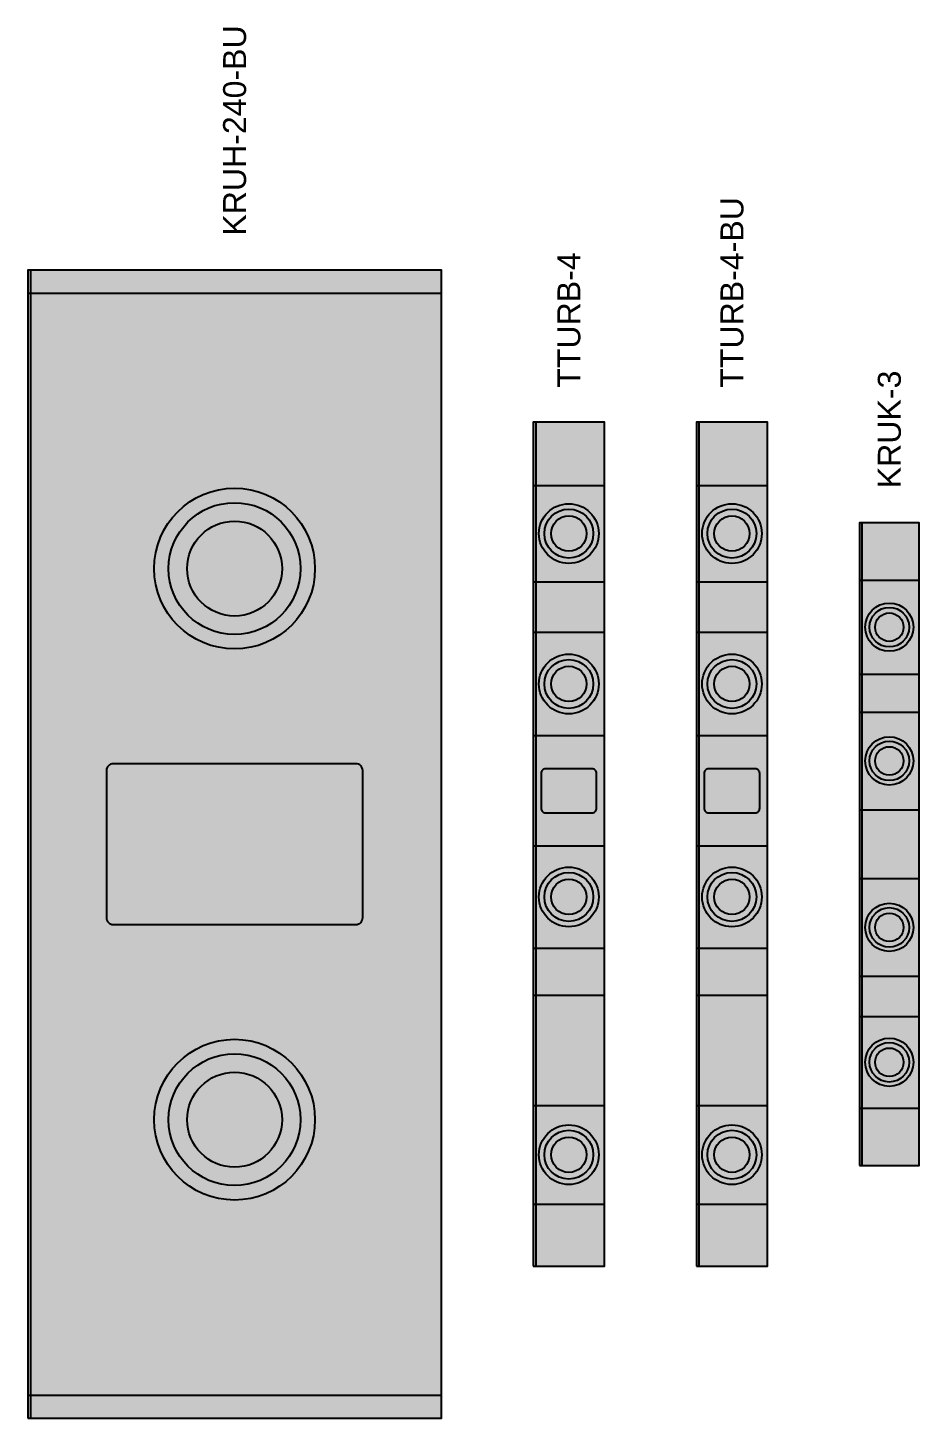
# Model space of a CAD drawing. Header units: millimetres. Extents: x 0 to 1337, y -50 to 71.
# Drawn here: x 1009.2 to 1086.8, y -50 to 71.1 of the extents above; entities that cross this region are included whole.
import ezdxf
from ezdxf.enums import TextEntityAlignment as Align

# ---------------------------------------------------------------- set-up
doc = ezdxf.new("R2010")
doc.units = ezdxf.units.MM
doc.styles.add('TUR_Arial', font='arial.ttf')

# ---------------------------------------------------------------- blocks, each defined once
blk = doc.blocks.new('KRUH-240-BU')
at = {"true_color": 0x1b4c7a}
for points in [[(0, 48), (36, 48), (36, 50), (0, 50)], [(0, -50), (36, -50), (36, -48), (0, -48)]]:
    blk.add_hatch(color=156, dxfattribs=at).paths.add_polyline_path(points)
at = {"true_color": 0x2870b4}
blk.add_hatch(color=155, dxfattribs=at).paths.add_polyline_path([(0, -48), (36, -48), (36, 48), (0, 48)])
at = {"true_color": 0x102f4b}
h = blk.add_hatch(color=158, dxfattribs=at)
edge = h.paths.add_edge_path()
edge.add_arc((18, 24), 7, 0, 360)
at = {"true_color": 0xc4c6ca}
h = blk.add_hatch(color=9, dxfattribs=at)
edge = h.paths.add_edge_path()
edge.add_arc((18, 24), 5.74, 0, 360)
at = {"true_color": 0x5c5e62}
for points in [[(17.0816, 20.939432), (18.9184, 20.939432), (18.9184, 27.060568), (17.0816, 27.060568)], [(13.0636, 23.0816), (22.9364, 23.0816), (22.9364, 24.9184), (13.0636, 24.9184)], [(17.0816, -27.060568), (18.9184, -27.060568), (18.9184, -20.939432), (17.0816, -20.939432)], [(13.0636, -24.9184), (22.9364, -24.9184), (22.9364, -23.0816), (13.0636, -23.0816)]]:
    blk.add_hatch(color=251, dxfattribs=at).paths.add_polyline_path(points)
at = {"true_color": 0x2c7bc6}
blk.add_hatch(color=152, dxfattribs=at).paths.add_polyline_path([(7.44, -7), (28.56, -7, 0.4142135624), (29.16, -6.4), (29.16, 6.4, 0.4142135624), (28.56, 7), (7.44, 7, 0.4142135624), (6.84, 6.4), (6.84, -6.4, 0.4142135624)])
at = {"true_color": 0x102f4b}
h = blk.add_hatch(color=158, dxfattribs=at)
edge = h.paths.add_edge_path()
edge.add_arc((18, -24), 7, 0, 360)
at = {"true_color": 0xc4c6ca}
h = blk.add_hatch(color=9, dxfattribs=at)
edge = h.paths.add_edge_path()
edge.add_arc((18, -24), 5.74, 0, 360)
at = {"color": 152, "true_color": 0x2c7dc9}
blk.add_line((0.25, -50), (0.25, 50), dxfattribs=at)
at = {"color": 156, "true_color": 0x18436c}
for p, q in [((0, 48), (36, 48)), ((0, -48), (36, -48))]:
    blk.add_line(p, q, dxfattribs=at)
blk.add_lwpolyline([(0, -50), (36, -50), (36, 50), (0, 50)], close=True)
blk.add_lwpolyline([(7.44, -7), (28.56, -7, 0.4142135624), (29.16, -6.4), (29.16, 6.4, 0.4142135624), (28.56, 7), (7.44, 7, 0.4142135624), (6.84, 6.4), (6.84, -6.4, 0.4142135624)], format="xyb", close=True, dxfattribs=at)
at = {"color": 159, "true_color": 0x163d63}
for centre in [(18, 24), (18, -24)]:
    blk.add_circle(centre, 7, dxfattribs=at)
at = {"color": 8, "true_color": 0x797a7d}
for centre in [(18, 24), (18, -24)]:
    blk.add_circle(centre, 5.74, dxfattribs=at)
at = {"color": 253, "true_color": 0xa0a2a5}
for centre in [(18, 24), (18, -24)]:
    blk.add_circle(centre, 4.1328, dxfattribs=at)
blk = doc.blocks.new('TTURB-4')
at = {"true_color": 0x676663}
for points in [[(0, 31.25), (6.2, 31.25), (6.2, 36.75), (0, 36.75)], [(0, -36.75), (6.2, -36.75), (6.2, -31.35), (0, -31.35)]]:
    blk.add_hatch(color=251, dxfattribs=at).paths.add_polyline_path(points)
at = {"true_color": 0x797874}
for points in [[(0, 22.85), (6.2, 22.85), (6.2, 31.25), (0, 31.25)], [(0, 18.45), (6.2, 18.45), (6.2, 22.85), (0, 22.85)], [(0, -13.15), (6.2, -13.15), (6.2, -9.05), (0, -9.05)], [(0, -31.35), (6.2, -31.35), (6.2, -22.75), (0, -22.75)]]:
    blk.add_hatch(color=8, dxfattribs=at).paths.add_polyline_path(points)
at = {"true_color": 0x323230}
h = blk.add_hatch(color=250, dxfattribs=at)
edge = h.paths.add_edge_path()
edge.add_arc((3.1, 27.05), 2.6, 0, 360)
at = {"true_color": 0xc4c6ca}
h = blk.add_hatch(color=9, dxfattribs=at)
edge = h.paths.add_edge_path()
edge.add_arc((3.1, 27.05), 2.13, 0, 360)
at = {"true_color": 0x5c5e62}
for points in [[(2.76, 25.91), (3.44, 25.91), (3.44, 28.19), (2.76, 28.19)], [(1.27, 26.71), (4.93, 26.71), (4.93, 27.39), (1.27, 27.39)], [(2.76, 12.81), (3.44, 12.81), (3.44, 15.09), (2.76, 15.09)], [(1.27, 13.61), (4.93, 13.61), (4.93, 14.29), (1.27, 14.29)], [(2.76, -5.74), (3.44, -5.74), (3.44, -3.46), (2.76, -3.46)], [(1.27, -4.94), (4.93, -4.94), (4.93, -4.26), (1.27, -4.26)], [(2.76, -28.19), (3.44, -28.19), (3.44, -25.91), (2.76, -25.91)], [(1.27, -27.39), (4.93, -27.39), (4.93, -26.71), (1.27, -26.71)]]:
    blk.add_hatch(color=251, dxfattribs=at).paths.add_polyline_path(points)
at = {"true_color": 0x444341}
for points in [[(1, 21.85), (5.2, 21.85, 0.414214), (5.5, 22.15), (5.5, 22.35, 0.414214), (5.2, 22.65), (1, 22.65, 0.414214), (0.7, 22.35), (0.7, 22.15, 0.414214)], [(1, -10.05), (5.2, -10.05, 0.414214), (5.5, -9.75), (5.5, -9.55, 0.414214), (5.2, -9.25), (1, -9.25, 0.414214), (0.7, -9.55), (0.7, -9.75, 0.414214)], [(1, -22.55), (5.2, -22.55, 0.414214), (5.5, -22.25), (5.5, -22.05, 0.414214), (5.2, -21.75), (1, -21.75, 0.414214), (0.7, -22.05), (0.7, -22.25, 0.414214)]]:
    blk.add_hatch(color=250, dxfattribs=at).paths.add_polyline_path(points)
at = {"true_color": 0x989692}
for points in [[(0, 9.45), (6.2, 9.45), (6.2, 18.45), (0, 18.45)], [(0, -9.05), (6.2, -9.05), (6.2, -0.15), (0, -0.15)]]:
    blk.add_hatch(color=252, dxfattribs=at).paths.add_polyline_path(points)
at = {"true_color": 0x3f3f3d}
h = blk.add_hatch(color=250, dxfattribs=at)
edge = h.paths.add_edge_path()
edge.add_arc((3.1, 13.95), 2.6, 0, 360)
at = {"true_color": 0xc4c6ca}
h = blk.add_hatch(color=9, dxfattribs=at)
edge = h.paths.add_edge_path()
edge.add_arc((3.1, 13.95), 2.13, 0, 360)
at = {"true_color": 0x858480}
blk.add_hatch(color=252, dxfattribs=at).paths.add_polyline_path([(0, -0.15), (6.2, -0.15), (6.2, 9.45), (0, 9.45)])
at = {"true_color": 0x343437}
for points in [[(1.55, 7.01), (4.65, 7.01), (4.65, 8.55), (1.55, 8.55)], [(1.55, 0.75), (4.65, 0.75), (4.65, 2.29), (1.55, 2.29)]]:
    blk.add_hatch(color=250, dxfattribs=at).paths.add_polyline_path(points)
at = {"true_color": 0xa4a29d}
blk.add_hatch(color=253, dxfattribs=at).paths.add_polyline_path([(1.08, 2.73), (5.12, 2.73, 0.414214), (5.52, 3.13), (5.52, 6.17, 0.414214), (5.12, 6.57), (1.08, 6.57, 0.414214), (0.68, 6.17), (0.68, 3.13, 0.414214)])
at = {"true_color": 0x3f3f3d}
h = blk.add_hatch(color=250, dxfattribs=at)
edge = h.paths.add_edge_path()
edge.add_arc((3.1, -4.6), 2.6, 0, 360)
at = {"true_color": 0xc4c6ca}
h = blk.add_hatch(color=9, dxfattribs=at)
edge = h.paths.add_edge_path()
edge.add_arc((3.1, -4.6), 2.13, 0, 360)
at = {"true_color": 0x646360}
blk.add_hatch(color=251, dxfattribs=at).paths.add_polyline_path([(0, -22.75), (6.2, -22.75), (6.2, -13.15), (0, -13.15)])
at = {"true_color": 0x323230}
h = blk.add_hatch(color=250, dxfattribs=at)
edge = h.paths.add_edge_path()
edge.add_arc((3.1, -27.05), 2.6, 0, 360)
at = {"true_color": 0xc4c6ca}
h = blk.add_hatch(color=9, dxfattribs=at)
edge = h.paths.add_edge_path()
edge.add_arc((3.1, -27.05), 2.13, 0, 360)
at = {"color": 253, "true_color": 0xaaa8a3}
blk.add_line((0.25, -36.75), (0.25, 36.75), dxfattribs=at)
at = {"color": 251, "true_color": 0x5b5a57}
for p, q in [((0, 31.25), (6.2, 31.25)), ((0, 22.85), (6.2, 22.85)), ((0, 18.45), (6.2, 18.45)), ((0, 9.45), (6.2, 9.45)), ((0, -0.15), (6.2, -0.15)), ((0, -9.05), (6.2, -9.05)), ((0, -13.15), (6.2, -13.15)), ((0, -22.75), (6.2, -22.75)), ((0, -31.35), (6.2, -31.35))]:
    blk.add_line(p, q, dxfattribs=at)
blk.add_lwpolyline([(0, -36.75), (6.2, -36.75), (6.2, 36.75), (0, 36.75)], close=True)
blk.add_lwpolyline([(1.08, 2.73), (5.12, 2.73, 0.414214), (5.52, 3.13), (5.52, 6.17, 0.414214), (5.12, 6.57), (1.08, 6.57, 0.414214), (0.68, 6.17), (0.68, 3.13, 0.414214)], format="xyb", close=True, dxfattribs=at)
at = {"color": 250, "true_color": 0x42423f}
for centre in [(3.1, 27.05), (3.1, -27.05)]:
    blk.add_circle(centre, 2.6, dxfattribs=at)
at = {"color": 8, "true_color": 0x797a7d}
for centre in [(3.1, 27.05), (3.1, 13.95), (3.1, -4.6), (3.1, -27.05)]:
    blk.add_circle(centre, 2.13, dxfattribs=at)
at = {"color": 253, "true_color": 0xa0a2a5}
for centre in [(3.1, 27.05), (3.1, 13.95), (3.1, -4.6), (3.1, -27.05)]:
    blk.add_circle(centre, 1.54, dxfattribs=at)
at = {"color": 251, "true_color": 0x535250}
for centre in [(3.1, 13.95), (3.1, -4.6)]:
    blk.add_circle(centre, 2.6, dxfattribs=at)
blk = doc.blocks.new('TTURB-4-BU')
at = {"true_color": 0x1b4c7a}
for points in [[(0, 31.25), (6.2, 31.25), (6.2, 36.75), (0, 36.75)], [(0, -36.75), (6.2, -36.75), (6.2, -31.35), (0, -31.35)]]:
    blk.add_hatch(color=156, dxfattribs=at).paths.add_polyline_path(points)
at = {"true_color": 0x205990}
for points in [[(0, 22.85), (6.2, 22.85), (6.2, 31.25), (0, 31.25)], [(0, 18.45), (6.2, 18.45), (6.2, 22.85), (0, 22.85)], [(0, -13.15), (6.2, -13.15), (6.2, -9.05), (0, -9.05)], [(0, -31.35), (6.2, -31.35), (6.2, -22.75), (0, -22.75)]]:
    blk.add_hatch(color=154, dxfattribs=at).paths.add_polyline_path(points)
at = {"true_color": 0x0d253c}
h = blk.add_hatch(color=158, dxfattribs=at)
edge = h.paths.add_edge_path()
edge.add_arc((3.1, 27.05), 2.6, 0, 360)
at = {"true_color": 0xc4c6ca}
h = blk.add_hatch(color=9, dxfattribs=at)
edge = h.paths.add_edge_path()
edge.add_arc((3.1, 27.05), 2.13, 0, 360)
at = {"true_color": 0x5c5e62}
for points in [[(2.76, 25.91), (3.44, 25.91), (3.44, 28.19), (2.76, 28.19)], [(1.27, 26.71), (4.93, 26.71), (4.93, 27.39), (1.27, 27.39)], [(2.76, 12.81), (3.44, 12.81), (3.44, 15.09), (2.76, 15.09)], [(1.27, 13.61), (4.93, 13.61), (4.93, 14.29), (1.27, 14.29)], [(2.76, -5.74), (3.44, -5.74), (3.44, -3.46), (2.76, -3.46)], [(1.27, -4.94), (4.93, -4.94), (4.93, -4.26), (1.27, -4.26)], [(2.76, -28.19), (3.44, -28.19), (3.44, -25.91), (2.76, -25.91)], [(1.27, -27.39), (4.93, -27.39), (4.93, -26.71), (1.27, -26.71)]]:
    blk.add_hatch(color=251, dxfattribs=at).paths.add_polyline_path(points)
at = {"true_color": 0x123251}
for points in [[(1, 21.85), (5.2, 21.85, 0.414214), (5.5, 22.15), (5.5, 22.35, 0.414214), (5.2, 22.65), (1, 22.65, 0.414214), (0.7, 22.35), (0.7, 22.15, 0.414214)], [(1, -10.05), (5.2, -10.05, 0.414214), (5.5, -9.75), (5.5, -9.55, 0.414214), (5.2, -9.25), (1, -9.25, 0.414214), (0.7, -9.55), (0.7, -9.75, 0.414214)], [(1, -22.55), (5.2, -22.55, 0.414214), (5.5, -22.25), (5.5, -22.05, 0.414214), (5.2, -21.75), (1, -21.75, 0.414214), (0.7, -22.05), (0.7, -22.25, 0.414214)]]:
    blk.add_hatch(color=148, dxfattribs=at).paths.add_polyline_path(points)
at = {"true_color": 0x2870b4}
for points in [[(0, 9.45), (6.2, 9.45), (6.2, 18.45), (0, 18.45)], [(0, -9.05), (6.2, -9.05), (6.2, -0.15), (0, -0.15)]]:
    blk.add_hatch(color=155, dxfattribs=at).paths.add_polyline_path(points)
at = {"true_color": 0x102f4b}
h = blk.add_hatch(color=158, dxfattribs=at)
edge = h.paths.add_edge_path()
edge.add_arc((3.1, 13.95), 2.6, 0, 360)
at = {"true_color": 0xc4c6ca}
h = blk.add_hatch(color=9, dxfattribs=at)
edge = h.paths.add_edge_path()
edge.add_arc((3.1, 13.95), 2.13, 0, 360)
at = {"true_color": 0x23629e}
blk.add_hatch(color=144, dxfattribs=at).paths.add_polyline_path([(0, -0.15), (6.2, -0.15), (6.2, 9.45), (0, 9.45)])
at = {"true_color": 0x343437}
for points in [[(1.55, 7.01), (4.65, 7.01), (4.65, 8.55), (1.55, 8.55)], [(1.55, 0.75), (4.65, 0.75), (4.65, 2.29), (1.55, 2.29)]]:
    blk.add_hatch(color=250, dxfattribs=at).paths.add_polyline_path(points)
at = {"true_color": 0x2b78c2}
blk.add_hatch(color=152, dxfattribs=at).paths.add_polyline_path([(1.08, 2.73), (5.12, 2.73, 0.414214), (5.52, 3.13), (5.52, 6.17, 0.414214), (5.12, 6.57), (1.08, 6.57, 0.414214), (0.68, 6.17), (0.68, 3.13, 0.414214)])
at = {"true_color": 0x102f4b}
h = blk.add_hatch(color=158, dxfattribs=at)
edge = h.paths.add_edge_path()
edge.add_arc((3.1, -4.6), 2.6, 0, 360)
at = {"true_color": 0xc4c6ca}
h = blk.add_hatch(color=9, dxfattribs=at)
edge = h.paths.add_edge_path()
edge.add_arc((3.1, -4.6), 2.13, 0, 360)
at = {"true_color": 0x1a4976}
blk.add_hatch(color=156, dxfattribs=at).paths.add_polyline_path([(0, -22.75), (6.2, -22.75), (6.2, -13.15), (0, -13.15)])
at = {"true_color": 0x0d253c}
h = blk.add_hatch(color=158, dxfattribs=at)
edge = h.paths.add_edge_path()
edge.add_arc((3.1, -27.05), 2.6, 0, 360)
at = {"true_color": 0xc4c6ca}
h = blk.add_hatch(color=9, dxfattribs=at)
edge = h.paths.add_edge_path()
edge.add_arc((3.1, -27.05), 2.13, 0, 360)
at = {"color": 152, "true_color": 0x2c7dc9}
blk.add_line((0.25, -36.75), (0.25, 36.75), dxfattribs=at)
at = {"color": 156, "true_color": 0x18436c}
for p, q in [((0, 31.25), (6.2, 31.25)), ((0, 22.85), (6.2, 22.85)), ((0, 18.45), (6.2, 18.45)), ((0, 9.45), (6.2, 9.45)), ((0, -0.15), (6.2, -0.15)), ((0, -9.05), (6.2, -9.05)), ((0, -13.15), (6.2, -13.15)), ((0, -22.75), (6.2, -22.75)), ((0, -31.35), (6.2, -31.35))]:
    blk.add_line(p, q, dxfattribs=at)
blk.add_lwpolyline([(0, -36.75), (6.2, -36.75), (6.2, 36.75), (0, 36.75)], close=True)
blk.add_lwpolyline([(1.08, 2.73), (5.12, 2.73, 0.414214), (5.52, 3.13), (5.52, 6.17, 0.414214), (5.12, 6.57), (1.08, 6.57, 0.414214), (0.68, 6.17), (0.68, 3.13, 0.414214)], format="xyb", close=True, dxfattribs=at)
at = {"color": 148, "true_color": 0x11304f}
for centre in [(3.1, 27.05), (3.1, -27.05)]:
    blk.add_circle(centre, 2.6, dxfattribs=at)
at = {"color": 8, "true_color": 0x797a7d}
for centre in [(3.1, 27.05), (3.1, 13.95), (3.1, -4.6), (3.1, -27.05)]:
    blk.add_circle(centre, 2.13, dxfattribs=at)
at = {"color": 253, "true_color": 0xa0a2a5}
for centre in [(3.1, 27.05), (3.1, 13.95), (3.1, -4.6), (3.1, -27.05)]:
    blk.add_circle(centre, 1.54, dxfattribs=at)
at = {"color": 159, "true_color": 0x163d63}
for centre in [(3.1, 13.95), (3.1, -4.6)]:
    blk.add_circle(centre, 2.6, dxfattribs=at)
blk = doc.blocks.new('KRUK-3')
at = {"true_color": 0x676663}
for points in [[(0, 23), (5.2, 23), (5.2, 28), (0, 28)], [(0, -28), (5.2, -28), (5.2, -23), (0, -23)]]:
    blk.add_hatch(color=251, dxfattribs=at).paths.add_polyline_path(points)
at = {"true_color": 0x797874}
for points in [[(0, 14.8), (5.2, 14.8), (5.2, 23), (0, 23)], [(0, 11.5), (5.2, 11.5), (5.2, 14.8), (0, 14.8)], [(0, -15), (5.2, -15), (5.2, -11.5), (0, -11.5)], [(0, -23), (5.2, -23), (5.2, -15), (0, -15)]]:
    blk.add_hatch(color=8, dxfattribs=at).paths.add_polyline_path(points)
at = {"true_color": 0x323230}
h = blk.add_hatch(color=250, dxfattribs=at)
edge = h.paths.add_edge_path()
edge.add_arc((2.6, 18.9), 2.1, 0, 360)
at = {"true_color": 0xc4c6ca}
h = blk.add_hatch(color=9, dxfattribs=at)
edge = h.paths.add_edge_path()
edge.add_arc((2.6, 18.9), 1.72, 0, 360)
at = {"true_color": 0x5c5e62}
for points in [[(2.32, 17.98), (2.88, 17.98), (2.88, 19.82), (2.32, 19.82)], [(1.12, 18.62), (4.08, 18.62), (4.08, 19.18), (1.12, 19.18)], [(1.12, 6.97), (4.08, 6.97), (4.08, 7.53), (1.12, 7.53)], [(2.32, 6.33), (2.88, 6.33), (2.88, 8.17), (2.32, 8.17)], [(1.12, -7.53), (4.08, -7.53), (4.08, -6.97), (1.12, -6.97)], [(2.32, -8.17), (2.88, -8.17), (2.88, -6.33), (2.32, -6.33)], [(2.32, -19.92), (2.88, -19.92), (2.88, -18.08), (2.32, -18.08)], [(1.12, -19.28), (4.08, -19.28), (4.08, -18.72), (1.12, -18.72)]]:
    blk.add_hatch(color=251, dxfattribs=at).paths.add_polyline_path(points)
at = {"true_color": 0x444341}
for points in [[(1, 13.8), (4.2, 13.8, 0.414214), (4.5, 14.1), (4.5, 14.3, 0.414214), (4.2, 14.6), (1, 14.6, 0.414214), (0.7, 14.3), (0.7, 14.1, 0.414214)], [(1, -12.5), (4.2, -12.5, 0.414214), (4.5, -12.2), (4.5, -12, 0.414214), (4.2, -11.7), (1, -11.7, 0.414214), (0.7, -12), (0.7, -12.2, 0.414214)]]:
    blk.add_hatch(color=250, dxfattribs=at).paths.add_polyline_path(points)
at = {"true_color": 0x989692}
for points in [[(0, 3), (5.2, 3), (5.2, 11.5), (0, 11.5)], [(0, -11.5), (5.2, -11.5), (5.2, -3), (0, -3)]]:
    blk.add_hatch(color=252, dxfattribs=at).paths.add_polyline_path(points)
at = {"true_color": 0x3f3f3d}
h = blk.add_hatch(color=250, dxfattribs=at)
edge = h.paths.add_edge_path()
edge.add_arc((2.6, 7.25), 2.1, 0, 360)
at = {"true_color": 0xc4c6ca}
h = blk.add_hatch(color=9, dxfattribs=at)
edge = h.paths.add_edge_path()
edge.add_arc((2.6, 7.25), 1.72, 0, 360)
at = {"true_color": 0x858480}
blk.add_hatch(color=252, dxfattribs=at).paths.add_polyline_path([(0, -3), (5.2, -3), (5.2, 3), (0, 3)])
at = {"true_color": 0x343437}
blk.add_hatch(color=250, dxfattribs=at).paths.add_polyline_path([(1.3, -1.2), (3.9, -1.2), (3.9, 1.2), (1.3, 1.2)])
at = {"true_color": 0x3f3f3d}
h = blk.add_hatch(color=250, dxfattribs=at)
edge = h.paths.add_edge_path()
edge.add_arc((2.6, -7.25), 2.1, 0, 360)
at = {"true_color": 0xc4c6ca}
h = blk.add_hatch(color=9, dxfattribs=at)
edge = h.paths.add_edge_path()
edge.add_arc((2.6, -7.25), 1.72, 0, 360)
at = {"true_color": 0x323230}
h = blk.add_hatch(color=250, dxfattribs=at)
edge = h.paths.add_edge_path()
edge.add_arc((2.6, -19), 2.1, 0, 360)
at = {"true_color": 0xc4c6ca}
h = blk.add_hatch(color=9, dxfattribs=at)
edge = h.paths.add_edge_path()
edge.add_arc((2.6, -19), 1.72, 0, 360)
at = {"color": 253, "true_color": 0xaaa8a3}
blk.add_line((0.25, -28), (0.25, 28), dxfattribs=at)
at = {"color": 251, "true_color": 0x5b5a57}
for p, q in [((0, 23), (5.2, 23)), ((0, 14.8), (5.2, 14.8)), ((0, 11.5), (5.2, 11.5)), ((0, 3), (5.2, 3)), ((0, -3), (5.2, -3)), ((0, -11.5), (5.2, -11.5)), ((0, -15), (5.2, -15)), ((0, -23), (5.2, -23))]:
    blk.add_line(p, q, dxfattribs=at)
blk.add_lwpolyline([(0, -28), (5.2, -28), (5.2, 28), (0, 28)], close=True)
at = {"color": 250, "true_color": 0x42423f}
for centre in [(2.6, 18.9), (2.6, -19)]:
    blk.add_circle(centre, 2.1, dxfattribs=at)
at = {"color": 8, "true_color": 0x797a7d}
for centre in [(2.6, 18.9), (2.6, 7.25), (2.6, -7.25), (2.6, -19)]:
    blk.add_circle(centre, 1.72, dxfattribs=at)
at = {"color": 253, "true_color": 0xa0a2a5}
for centre in [(2.6, 18.9), (2.6, 7.25), (2.6, -7.25), (2.6, -19)]:
    blk.add_circle(centre, 1.24, dxfattribs=at)
at = {"color": 251, "true_color": 0x535250}
for centre in [(2.6, 7.25), (2.6, -7.25)]:
    blk.add_circle(centre, 2.1, dxfattribs=at)

msp = doc.modelspace()

# ---------------------------------------------------------------- block references
for name, p in [('KRUH-240-BU', (1009.2, 0)), ('TTURB-4', (1053.2, 0)), ('TTURB-4-BU', (1067.4, 0)), ('KRUK-3', (1081.6, 0))]:
    msp.add_blockref(name, p)

# ---------------------------------------------------------------- texts
at = {"style": 'TUR_Arial'}
for s, p in [('KRUH-240-BU', (1027.2, 53)), ('TTURB-4-BU', (1070.5, 39.75)), ('TTURB-4', (1056.3, 39.75)), ('KRUK-3', (1084.2, 31))]:
    msp.add_text(s, height=2, rotation=90, dxfattribs=at).set_placement(p, align=Align.MIDDLE_LEFT)

doc.saveas('drawing.dxf')
